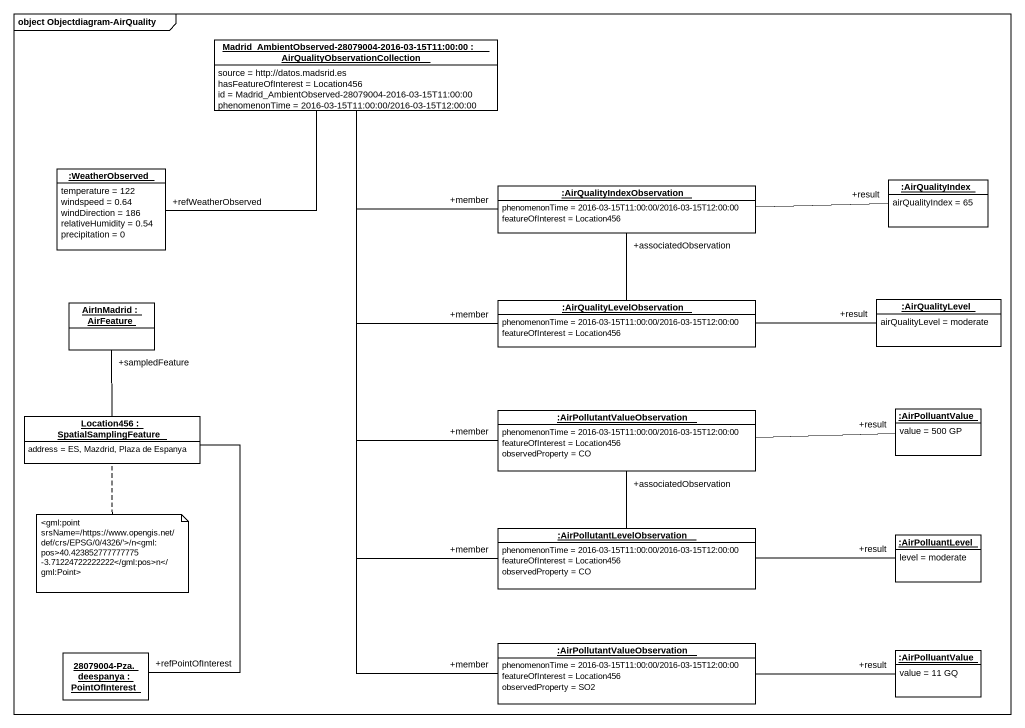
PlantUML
@startuml
mainframe object Objectdiagram-AirQuality
hide circle
hide empty members
object "Madrid_AmbientObserved-28079004-2016-03-15T11:00:00 : AirQualityObservationCollection" as Madrid_AmbientObserved {
  source = http://datos.madsrid.es
  hasFeatureOfInterest = Location456
  id = Madrid_AmbientObserved-28079004-2016-03-15T11:00:00
  phenomenonTime = 2016-03-15T11:00:00/2016-03-15T12:00:00
}
object ":WeatherObserved" as WeatherObserved {
  temperature = 122
  windspeed = 0.64
  windDirection = 186
  relativeHumidity = 0.54
  precipitation = 0
}
object ":AirQualityIndexObservation" as AirQualityIndexObservation {
  phenomenonTime = 2016-03-15T11:00:00/2016-03-15T12:00:00
  featureOfInterest = Location456
}
object ":AirQualityIndex" as AirQualityIndex {
  airQualityIndex = 65
}
object "AirInMadrid : AirFeature" as AirInMadrid
object ":AirQualityLevelObservation" as AirQualityLevelObservation {
  phenomenonTime = 2016-03-15T11:00:00/2016-03-15T12:00:00
  featureOfInterest = Location456
}
object ":AirQualityLevel" as AirQualityLevel {
  airQualityLevel = moderate
}
object "Location456 : SpatialSamplingFeature" as Location456 {
  address = ES, Mazdrid, Plaza de Espanya
}
object ":AirPollutantValueObservation" as AirPollutantValueObservation {
  phenomenonTime = 2016-03-15T11:00:00/2016-03-15T12:00:00
  featureOfInterest = Location456
  observedProperty = CO
}
object ":AirPolluantValue" as AirPolluantValue {
  value = 500 GP
}
object ":AirPollutantLevelObservation" as AirPollutantLevelObservation {
  phenomenonTime = 2016-03-15T11:00:00/2016-03-15T12:00:00
  featureOfInterest = Location456
  observedProperty = CO
}
object ":AirPolluantLevel" as AirPolluantLevel {
  level = moderate
}
object "28079004-Pza.deespanya : PointOfInterest" as o28079004_Pza_deespanya
object ":AirPollutantValueObservation" as AirPollutantValueObservation_2 {
  phenomenonTime = 2016-03-15T11:00:00/2016-03-15T12:00:00
  featureOfInterest = Location456
  observedProperty = SO2
}
object ":AirPolluantValue" as AirPolluantValue_2 {
  value = 11 GQ
}
Madrid_AmbientObserved -left- "+refWeatherObserved" WeatherObserved
Madrid_AmbientObserved -right- "+member" AirQualityIndexObservation
Madrid_AmbientObserved -- "+member" AirQualityLevelObservation
Madrid_AmbientObserved -- "+member" AirPollutantValueObservation
Madrid_AmbientObserved -- "+member" AirPollutantLevelObservation
Madrid_AmbientObserved -- "+member" AirPollutantValueObservation_2
AirQualityIndexObservation -right- "+result" AirQualityIndex
AirQualityLevelObservation -up- "+associatedObservation" AirQualityIndexObservation
AirQualityLevelObservation -right- "+result" AirQualityLevel
Location456 -up- "+sampledFeature" AirInMadrid
Location456 -- "+refPointOfInterest" o28079004_Pza_deespanya
AirPollutantValueObservation -right- "+result" AirPolluantValue
AirPollutantLevelObservation -up- "+associatedObservation" AirPollutantValueObservation
AirPollutantLevelObservation -right- "+result" AirPolluantLevel
AirPollutantValueObservation_2 -right- "+result" AirPolluantValue_2
note bottom of Location456 : <gml:point srsName=/https://www.opengis.net/def/crs/EPSG/0/4326/'>/n<gml:pos>40.423852777777775 -3.71224722222222</gml:pos>n</gml:Point>
@enduml
